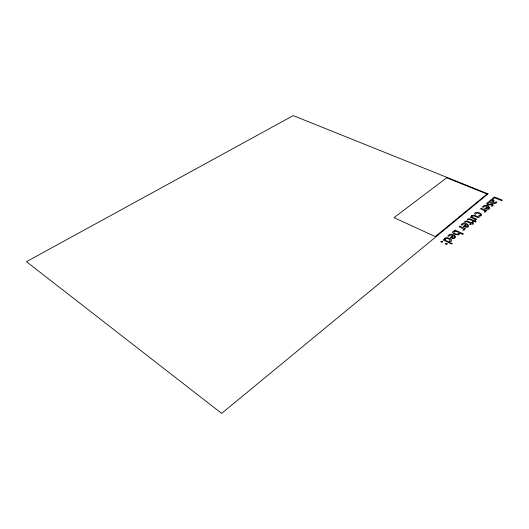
<?xml version="1.0" encoding="UTF-8"?>
<svg xmlns="http://www.w3.org/2000/svg" width="529" height="529" viewBox="0 0 529 529"><rect width="100%" height="100%" fill="white"/><g stroke="black" fill="none" stroke-linecap="round" stroke-linejoin="round"><path stroke-width="0.79" d="M496.936 201.853C496.784 204.829 490.456 203.176 488.955 201.582M495.977 201.595L495.951 201.814A4.563 2.433 7.6 0 1 495.832 202.19L494.727 202.905L492.968 202.455C494.45 201.754 494.542 199.955 492.75 199.764C490.813 198.772 489.933 201.199 489.477 201.139M483.308 207.527L483.374 207.302A4.787 2.585 7.7 0 1 483.526 206.998C484.637 205.001 490.224 206.687 484.875 208.426M462.022 225.387L462.101 225.136A4.906 2.771 7.4 0 1 462.273 224.812L463.768 223.873L465.996 224.309L463.589 226.359M448.751 236.529L448.837 236.258A4.979 2.89 7.2 0 1 449.022 235.921L450.563 234.949L452.817 235.405L450.298 237.607L452.401 238.486L454.556 238.275L455.734 237.038L454.821 235.498L451.826 234.261L449.65 234.4L448.037 235.663A4.344 2.519 7.1 0 0 447.792 236.165M442.733 241.945L441.979 242.355L440.875 241.865M447.283 244.034L446.522 244.458L445.385 243.942M445.385 243.71L446.139 243.287L447.269 243.803M440.855 241.614L441.616 241.198L442.727 241.693M464.74 221.552L464.786 221.506A2.804 1.574 7.3 0 1 464.945 221.34L466.664 220.924L471.399 222.821L471.888 222.411M467.438 219.297L467.471 219.251A2.797 1.561 7.4 0 1 467.636 219.092L469.342 218.675L474.07 220.56L474.553 220.15M485.688 211.997L485.483 210.813L486.31 211.137M464.277 230.161L464.131 228.878L464.971 229.229M470.724 224.527L471.637 223.76L473.012 224.356M472.767 222.795L472.285 223.205L473.667 223.807M473.409 222.253L474.308 221.492L475.69 222.081M475.432 220.533L474.956 220.943L476.331 221.532M469.838 224.144L470.75 223.37L467.444 221.935A2.48 1.395 7.3 0 0 466.419 221.611A0.853 0.483 7.3 0 0 465.732 221.823M472.523 221.869L473.422 221.109L470.122 219.687M451.568 237.448L453.584 235.749L454.669 236.734L454.133 237.647M464.812 226.28L466.75 224.646L467.841 225.592L467.338 226.465M486.045 208.373L487.87 206.832L488.961 207.718L488.505 208.538M492.03 198.844L494.509 197.006L502.457 200.167M492.955 199.221L494.635 197.813L501.823 200.709M471.769 215.634L474.209 215.217L479.162 217.201M444.763 238.222C446.45 237.005 448.691 237.951 450.311 238.824C455.581 242.011 443.441 241.872 452.52 243.4M478.857 215.806L479.446 215.713A2.473 1.362 7.5 0 0 480.61 215.204A1.673 0.919 7.6 0 0 480.425 214.278L477.423 213.035L475.631 213.716A3.227 1.772 7.5 0 0 475.597 214.106L475.664 214.41M491.937 206.356C495.442 205.1 490.932 202.898 489.358 204.306A2.268 1.217 7.5 0 1 488.386 204.505L487.388 203.784L488.862 202.951M490.958 205.999L491.031 205.979A2.466 1.323 7.7 0 0 491.276 205.92L491.315 205.913A3.577 1.918 7.6 0 0 491.699 205.774L492.34 205.087L491.408 204.551M471.974 222.378L472.576 222.55M474.658 220.117L475.24 220.289M479.777 216.255C485.913 214.595 474.381 209.649 474.573 214.014M472.999 222.233L472.549 222.015M470.301 224.508L469.858 224.276M467.748 219.965L467.411 219.806M465.07 222.226L464.7 222.054M484.683 212.255L484.286 212.083M479.208 216.149L478.838 215.958M481.026 208.221L486.878 210.654M480.405 208.743L484.584 210.773M463.252 230.419L462.835 230.234M478.52 217.743C477.29 217.657 473.005 214.384 472.371 216.672A5.521 3.048 7.6 0 0 472.681 217.445L476.788 219.211M470.843 216.745L471.617 217.075M470.261 217.234L476.146 219.753M488.941 202.66C485.457 201.331 486.131 206.819 490.383 204.73A2.367 1.27 7.8 0 1 491.362 204.531M459.655 226.108L465.573 228.72M458.987 226.663L463.206 228.845A1.825 1.038 7.3 0 1 463.259 229.89M454.92 230.069L463.596 233.944M454.325 230.571L455.059 230.895L453.155 231.252L452.388 232.343L454.477 234.235L458.293 234.909L459.489 234.155L459.489 233.005L462.928 234.519M443.712 239.452L444.505 239.822A3.716 2.176 7 0 1 444.644 238.182M443.09 239.968L451.819 243.988M484.855 208.578C494.86 211.97 486.733 201.45 482.567 206.773A4.172 2.255 7.6 0 0 482.369 207.223M463.569 226.432C473.647 230.313 465.996 218.894 461.314 224.541A4.278 2.42 7.4 0 0 461.07 225.05M454.266 237.766A2.123 1.23 7.2 0 1 451.621 237.422M467.471 226.584A2.09 1.184 7.4 0 1 464.865 226.253M470.109 219.694A2.466 1.382 7.3 0 0 469.104 219.356A0.853 0.476 7.3 0 0 468.416 219.575M471.683 217.062A3.445 1.911 7.5 0 1 471.656 215.601M484.544 210.787A1.779 0.972 7.6 0 1 484.782 211.6M488.637 208.651A2.037 1.104 7.7 0 1 486.098 208.347M488.988 201.351A0.807 0.43 7.6 0 1 489.14 201.225M458.676 233.375C458.266 235.055 454.702 233.745 453.882 232.78C452.943 230.618 458.927 231.061 458.676 233.375M445.259 239.234C445.081 241.66 450.728 242.064 450.258 240.06C449.174 238.738 445.775 237.68 445.259 239.214M493.193 201.033L492.221 202.151C488.657 201.734 492.32 198.977 493.193 201.033M486.978 194.004L435.274 236.562L394.006 217.644L446.688 177.817L486.978 194.004M488.009 193.865L221.638 413.394L26.45 261.69L293.225 115.606L488.009 193.865"/></g></svg>
